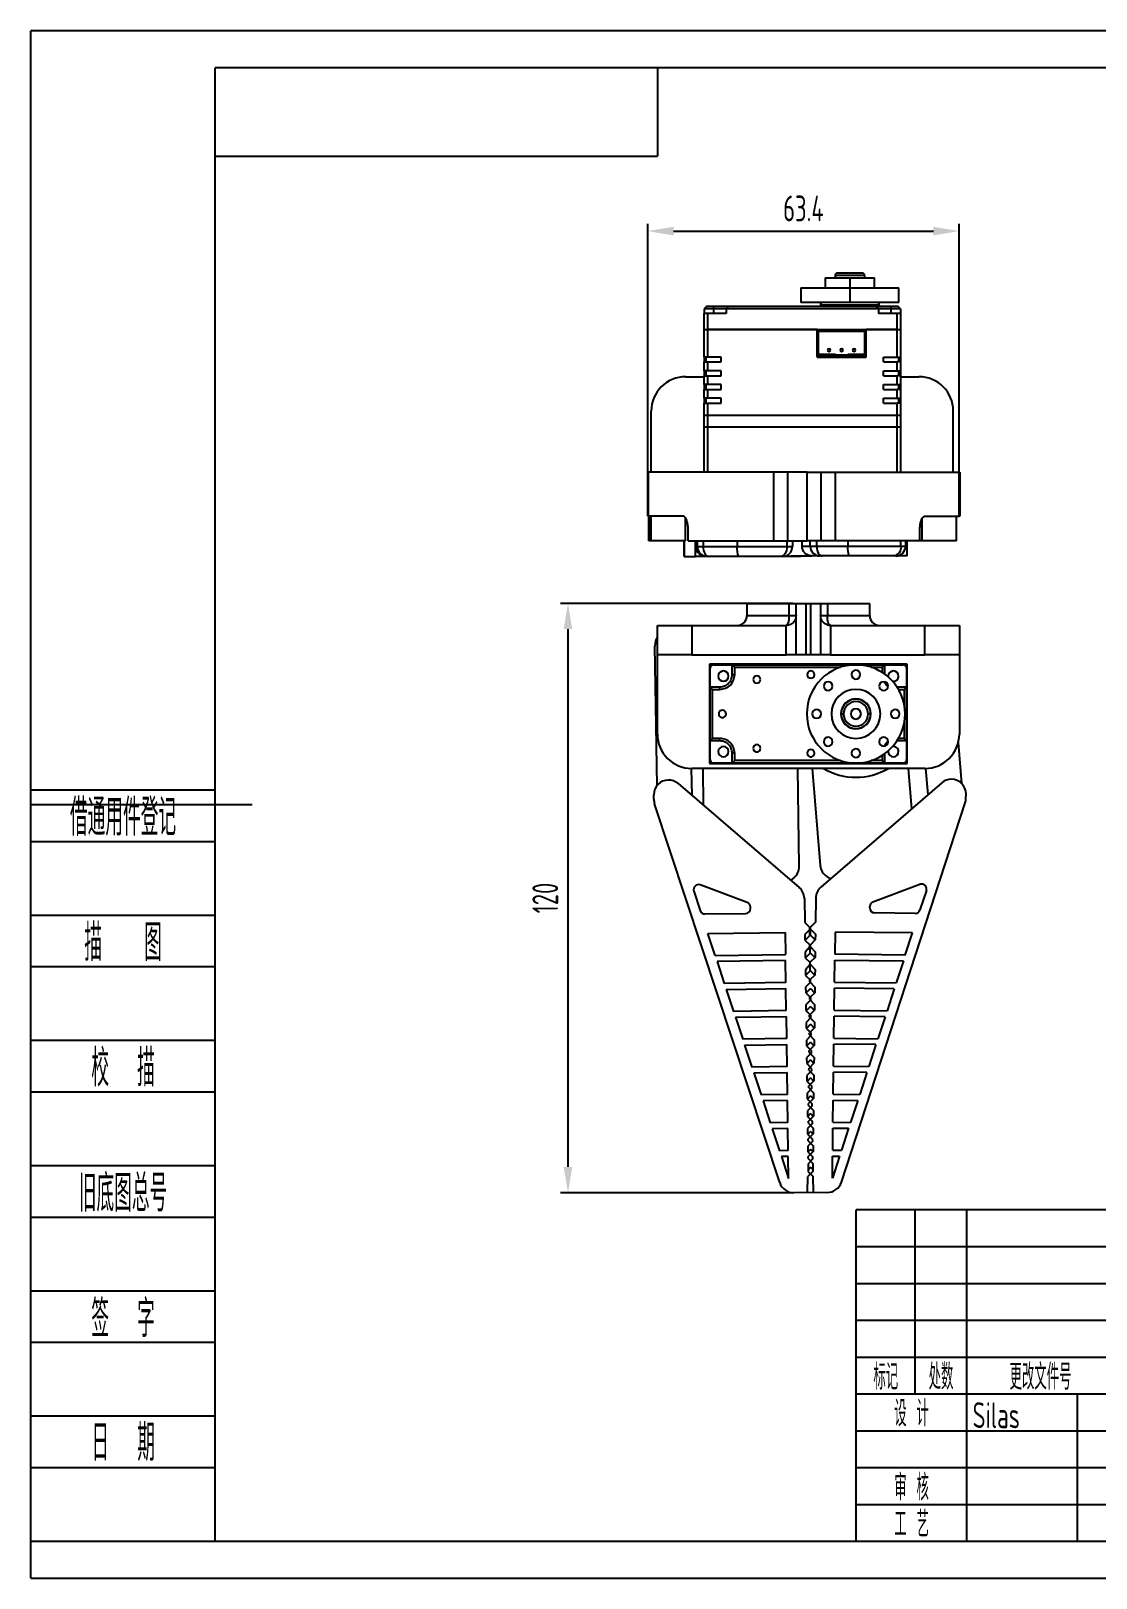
# Model space of a CAD drawing. Header units: millimetres. Extents: x -38 to 408, y -8 to 308.
# Drawn here: x -37.5 to 179.3, y -7.5 to 307.5 of the extents above; entities that cross this region are included whole.
import ezdxf
from ezdxf.enums import TextEntityAlignment as Align

# ---------------------------------------------------------------- set-up
doc = ezdxf.new("R2010")
doc.units = ezdxf.units.MM
doc.header["$LTSCALE"] = 1.5
for name, color, linetype in [('1轮廓实线层', 7, 'Continuous'), ('2细线层', 4, 'Continuous'), ('6文字层', 3, 'Continuous'), ('7标注层', 4, 'Continuous'), ('图框层', 7, 'Continuous')]:
    doc.layers.add(name, color=color, linetype=linetype)
doc.styles.add('PC_TEXTSTYLE', font='ISOCP.SHX', dxfattribs={"width": 0.707, "bigfont": 'GBCBIG.SHX'})
doc.dimstyles.new('GB_LINEAR', dxfattribs={"dimtxt": 3.5, "dimasz": 3.5, "dimexe": 1, "dimexo": 0, "dimgap": 1.5, "dimtad": 1, "dimdsep": 46, "dimtxsty": 'PC_TEXTSTYLE', "dimcen": 0, "dimclrd": 256, "dimclrt": 3, "dimadec": 0, "dimazin": 2, "dimtp": 0.1, "dimtm": 0.1, "dimtfac": 0.71, "dimtdec": 3, "dimtmove": 0, "dimatfit": 3, "dimfxl": 1, "dimtfill": 1, "dimarcsym": 0})

# ---------------------------------------------------------------- blocks, each defined once
blk = doc.blocks.new('ZwmFrameMain_A4^_^无分区图框^_^landscape')
at = {"layer": '1轮廓实线层'}
for p, q in [((0, 0), (0, 200)), ((267, 200), (0, 200)), ((-25, 100), (5, 100)), ((0, 0), (267, 0))]:
    blk.add_line(p, q, dxfattribs=at)
at = {"layer": '2细线层'}
for p, q in [((-25, -5), (-25, 205)), ((272, 205), (-25, 205)), ((-25, -5), (272, -5))]:
    blk.add_line(p, q, dxfattribs=at)
blk = doc.blocks.new('ZwmFrameMain_标题栏1')
at = {"layer": '1轮廓实线层'}
for p, q in [((-180, 0), (-180, 45)), ((0, 45), (-180, 45)), ((-172, 20), (-172, 45)), ((-165, 20), (-165, 45)), ((-145, 20), (-145, 45)), ((-130, 20), (-130, 45)), ((-120, 0), (-120, 45)), ((0, 0), (0, 45)), ((-60, 30), (0, 30)), ((-180, 20), (-60, 20)), ((-165, 0), (-165, 20)), ((-150, 0), (-150, 20)), ((-135, 0), (-135, 20)), ((-60, 15), (0, 15)), ((-180, 0), (0, 0))]:
    blk.add_line(p, q, dxfattribs=at)
at = {"layer": '1轮廓实线层', "color": 7}
for p, q in [((-60, 0), (-60, 45)), ((-180, 25), (-120, 25))]:
    blk.add_line(p, q, dxfattribs=at)
at = {"layer": '2细线层'}
for p, q in [((-180, 40), (-120, 40)), ((-180, 35), (-120, 35)), ((-180, 30), (-120, 30)), ((-90, 0), (-90, 20)), ((-75, 6), (-75, 20)), ((-180, 15), (-120, 15)), ((-120, 14), (-60, 14)), ((-112.5, 6), (-112.5, 14)), ((-105, 6), (-105, 14)), ((-97.5, 6), (-97.5, 14)), ((-180, 10), (-120, 10)), ((-180, 5), (-120, 5)), ((-120, 6), (-60, 6))]:
    blk.add_line(p, q, dxfattribs=at)
at = {"layer": '6文字层', "style": 'PC_TEXTSTYLE', "width": 0.667}
for s, p in [('标记', (-176, 22.5)), ('处数', (-168.5, 22.5)), (' 更改文件号 ', (-155, 22.5)), (' 签 字 ', (-137.5, 22.5)), (' 日期 ', (-125, 22.5)), (' 设 计 ', (-172.5, 17.51)), (' 标准化 ', (-142.5, 17.51)), (' 图 样 标 记 ', (-105, 17)), (' 重 量 ', (-82.5, 17)), (' 比 例 ', (-67.5, 17)), (' 审 核 ', (-172.5, 7.5)), (' 工 艺 ', (-172.5, 2.5)), (' 日 期 ', (-142.5, 2.5)), ('共       页', (-105, 3)), ('第       页', (-75, 3))]:
    blk.add_text(s, height=3.5, dxfattribs=at).set_placement(p, align=Align.MIDDLE)
at = {"layer": '6文字层', "style": 'PC_TEXTSTYLE', "flags": 8}
for tag, height, width, p, p2 in [('企业名称', 5, 3.445461, (-54.29, 34.82), (-5.27, 34.82)), ('产品名称或材料标记', 7, 1.034456, (-113.46, 28.64), (-66.42, 28.64)), ('图样名称', 5, 3.480264, (-54.79, 19.98), (-5.27, 19.98)), ('标准化', 3.5, 1.756036, (-133.83, 15.37), (-120.75, 15.37)), ('重量', 3.5, 2.448074, (-88.46, 7.54), (-76.55, 7.54)), ('比例', 3.5, 2.367734, (-73.35, 7.54), (-61.93, 7.54)), ('图样代号', 5, 3.489916, (-54.79, 5.63), (-5.52, 5.63)), ('审核', 3.5, 2.723972, (-163.99, 5.37), (-150.63, 5.37)), ('工艺', 3.5, 2.851598, (-164.21, 0.37), (-150.89, 0.37)), ('共几页', 3.5, 0.953151, (-108.58, 1.48), (-101.56, 1.48)), ('日期', 3.5, 2.733185, (-133.83, 0.37), (-120.75, 0.37))]:
    blk.add_attdef(tag, text='', height=height, dxfattribs=dict(at, width=width)).set_placement(p, p2, align=Align.FIT)
at = {"layer": '6文字层', "style": 'PC_TEXTSTYLE', "width": 9.901758, "flags": 8}
blk.add_attdef('设计', text='', height=3.5, rotation=359.5768, dxfattribs=at).set_placement((-164.23, 15.37), (-150.37, 15.27), align=Align.FIT)
at = {"layer": '6文字层', "color": 3, "style": 'PC_TEXTSTYLE', "width": 0.96618, "flags": 8}
blk.add_attdef('第几页', text='', height=3.5, dxfattribs=at).set_placement((-78.29, 1.5), (-71.16, 1.5), align=Align.FIT)
at = {"layer": '6文字层', "color": 0, "style": 'PC_TEXTSTYLE', "width": 0.715273, "flags": 8}
blk.add_attdef('图纸张数', text='', height=3.5, dxfattribs=at).set_placement((-2.66, -3.87), (4.46, -3.87), align=Align.FIT)
blk = doc.blocks.new('ZwmFrameMain_图样代号')
at = {"layer": '2细线层', "linetype": 'Continuous'}
for p in [(60, 0), (0, -12)]:
    blk.add_line(p, (60, -12), dxfattribs=at)
at = {"layer": '6文字层', "style": 'PC_TEXTSTYLE', "width": 2.827942}
blk.add_attdef('图样代号', text='', height=7, rotation=180, dxfattribs=at).set_placement((58.24, -2.4), (2.35, -2.4), align=Align.FIT)
blk = doc.blocks.new('ZwmFrameMain_附加栏')
at = {"layer": '2细线层'}
for p, q in [((-25, 102), (0, 102)), ((-25, 95), (0, 95)), ((-25, 85), (0, 85)), ((-25, 78), (0, 78)), ((-25, 68), (0, 68)), ((-25, 61), (0, 61)), ((-25, 51), (0, 51)), ((-25, 44), (0, 44)), ((-25, 34), (0, 34)), ((-25, 27), (0, 27)), ((-25, 17), (0, 17)), ((-25, 10), (0, 10)), ((-25, 0), (0, 0))]:
    blk.add_line(p, q, dxfattribs=at)
at = {"layer": '6文字层', "color": 3, "style": 'PC_TEXTSTYLE'}
for s, width, p in [('借通用件登记', 0.667, (-12.5, 98.5)), ('描   图', 0.6667, (-12.5, 81.5)), ('校  描', 0.667, (-12.5, 64.5)), ('旧底图总号', 0.667, (-12.5, 47.5)), ('签  字', 0.667, (-12.5, 30.5)), ('日  期', 0.667, (-12.49, 13.6))]:
    blk.add_text(s, height=5, dxfattribs=dict(at, width=width)).set_placement(p, align=Align.MIDDLE)
at = {"layer": '6文字层', "style": 'PC_TEXTSTYLE'}
for tag, width, p, p2 in [('借通用件登记', 0.671328, (-23.44, 86.36), (-1.25, 86.36)), ('描图', 2.120922, (-23.44, 69.36), (-1.25, 69.36)), ('校图', 2.149976, (-23.75, 52.06), (-1.25, 52.06)), ('旧底图总号', 0.761452, (-22.84, 35.67), (-1.86, 35.67)), ('签字', 2.026939, (-23.14, 18.37), (-1.56, 18.37)), ('日期', 1.89999, (-22.84, 1.37), (-2.17, 1.37))]:
    blk.add_attdef(tag, text='', height=5, dxfattribs=dict(at, width=width)).set_placement(p, p2, align=Align.FIT)
blk = doc.blocks.new('*D6')
at = {"layer": '7标注层', "color": 0, "lineweight": -2}
for p, q in [((117.55, 190.95), (70.31, 190.95)), ((117.55, 70.96), (70.31, 70.96))]:
    blk.add_line(p, q, dxfattribs=at)
at = {"layer": '7标注层', "lineweight": -2}
blk.add_line((71.81, 185.7), (71.81, 76.21), dxfattribs=at)
at = {"layer": '7标注层'}
for points in [[(72.68, 185.7), (70.93, 185.7), (71.81, 190.95)], [(70.93, 76.21), (72.68, 76.21), (71.81, 70.96)]]:
    blk.add_solid(points, dxfattribs=at)
at = {"layer": 'Defpoints', "color": 0}
for p in [(117.55, 190.95), (71.81, 70.96), (117.55, 70.96)]:
    blk.add_point(p, dxfattribs=at)
at = {"layer": '7标注层', "color": 3, "insert": (67.19, 130.95), "char_height": 5.25, "attachment_point": 5, "rotation": 90, "style": 'PC_TEXTSTYLE', "bg_fill": 3, "box_fill_scale": 1.1, "bg_fill_color": 257, "bg_fill_transparency": 0}
blk.add_mtext('120', dxfattribs=at)
blk = doc.blocks.new('*D8')
at = {"layer": '7标注层', "color": 0, "lineweight": -2}
for p, q in [((88.04, 213.2), (88.04, 268.25)), ((151.44, 213.2), (151.44, 268.25))]:
    blk.add_line(p, q, dxfattribs=at)
at = {"layer": '7标注层', "lineweight": -2}
blk.add_line((93.29, 266.75), (146.19, 266.75), dxfattribs=at)
at = {"layer": '7标注层'}
for points in [[(93.29, 267.62), (93.29, 265.87), (88.04, 266.75)], [(146.19, 265.87), (146.19, 267.62), (151.44, 266.75)]]:
    blk.add_solid(points, dxfattribs=at)
at = {"layer": 'Defpoints', "color": 0}
for p in [(151.44, 266.75), (88.04, 213.2), (151.44, 213.2)]:
    blk.add_point(p, dxfattribs=at)
at = {"layer": '7标注层', "color": 3, "insert": (119.74, 271.36), "char_height": 5.25, "attachment_point": 5, "style": 'PC_TEXTSTYLE', "bg_fill": 3, "box_fill_scale": 1.1, "bg_fill_color": 257, "bg_fill_transparency": 0}
blk.add_mtext('63.4', dxfattribs=at)

msp = doc.modelspace()

# ---------------------------------------------------------------- linework, layer by layer
at = {"color": 7, "linetype": 'Continuous', "lineweight": 25}
for p, q in [((119.178, 255.198), (119.178, 252.198)), ((119.178, 255.198), (129.178, 255.198)), ((124.178, 257.198), (124.178, 255.198)), ((124.178, 257.198), (129.178, 257.198)), ((132.178, 257.698), (126.178, 257.698)), ((126.178, 257.698), (126.178, 257.198)), ((131.678, 258.198), (126.678, 258.198)), ((129.178, 257.198), (129.178, 255.198)), ((129.178, 257.198), (134.178, 257.198)), ((129.178, 255.198), (129.178, 252.198)), ((129.178, 255.198), (139.178, 255.198)), ((132.178, 257.698), (132.178, 257.198)), ((134.178, 255.198), (134.178, 257.198)), ((139.178, 252.198), (139.178, 255.198)), ((129.178, 252.198), (119.178, 252.198)), ((139.178, 252.198), (129.178, 252.198)), ((100.003, 251.398), (99.503, 250.898)), ((101.503, 250.898), (99.503, 250.898)), ((99.503, 250.898), (99.503, 249.998)), ((99.503, 246.698), (99.503, 249.998)), ((100.203, 249.998), (99.503, 249.998)), ((101.503, 251.398), (100.003, 251.398)), ((100.203, 249.998), (100.203, 246.698)), ((104.003, 249.998), (100.203, 249.998)), ((101.503, 250.898), (101.503, 251.398)), ((101.503, 249.998), (101.503, 250.898)), ((104.003, 250.898), (104.503, 251.398)), ((104.003, 250.898), (104.003, 249.998)), ((135.003, 250.898), (104.003, 250.898)), ((134.503, 251.398), (104.503, 251.398)), ((135.178, 251.698), (123.178, 251.698)), ((123.178, 251.698), (123.178, 251.398)), ((134.503, 251.398), (135.003, 250.898)), ((135.003, 250.898), (135.003, 249.998)), ((138.803, 249.998), (135.003, 249.998)), ((135.178, 251.698), (135.178, 251.398)), ((137.503, 251.398), (137.503, 250.898)), ((139.003, 251.398), (137.503, 251.398)), ((137.503, 250.898), (137.503, 249.998)), ((139.503, 250.898), (137.503, 250.898)), ((138.803, 246.698), (138.803, 249.998)), ((139.503, 249.998), (138.803, 249.998)), ((139.503, 250.898), (139.003, 251.398)), ((139.503, 250.898), (139.503, 249.998)), ((139.503, 249.998), (139.503, 246.698)), ((99.503, 246.698), (100.203, 246.698)), ((99.503, 241.098), (99.503, 246.698)), ((100.203, 246.698), (138.803, 246.698)), ((100.203, 246.698), (100.203, 241.098)), ((122.501, 246.698), (100.203, 246.698)), ((122.501, 241.098), (122.501, 246.698)), ((122.55, 246.498), (122.55, 241.298)), ((122.551, 246.498), (122.55, 246.498)), ((132.451, 246.498), (122.551, 246.498)), ((122.551, 246.498), (122.551, 241.298)), ((132.251, 246.298), (122.751, 246.298)), ((122.751, 246.298), (122.751, 241.698)), ((132.25, 241.698), (132.25, 246.298)), ((132.251, 241.698), (132.251, 246.298)), ((132.451, 246.498), (132.451, 241.298)), ((132.451, 246.498), (132.451, 241.298)), ((132.451, 246.498), (132.451, 246.498)), ((132.501, 241.098), (132.501, 246.698)), ((138.803, 246.698), (132.501, 246.698)), ((138.803, 246.698), (139.503, 246.698)), ((138.803, 241.098), (138.803, 246.698)), ((139.503, 246.698), (139.503, 241.098)), ((124.961, 242.798), (124.959, 242.798)), ((127.501, 242.798), (127.499, 242.798)), ((130.041, 242.798), (130.039, 242.798)), ((100.203, 241.098), (99.503, 241.098)), ((99.503, 241.098), (99.503, 240.098)), ((99.503, 238.298), (99.503, 240.098)), ((99.503, 240.098), (100.203, 240.098)), ((99.753, 240.098), (99.753, 241.098)), ((99.853, 241.098), (99.853, 240.098)), ((103.003, 241.098), (100.203, 241.098)), ((100.203, 240.098), (100.203, 238.298)), ((100.203, 240.098), (103.003, 240.098)), ((103.003, 240.098), (103.003, 241.098)), ((122.501, 241.098), (132.501, 241.098)), ((122.551, 241.298), (122.55, 241.298)), ((132.451, 241.298), (122.551, 241.298)), ((122.751, 241.698), (126.243, 241.698)), ((124.661, 242.498), (124.659, 242.498)), ((124.959, 242.198), (124.961, 242.198)), ((126.243, 241.498), (126.243, 241.698)), ((128.758, 241.498), (126.243, 241.498)), ((127.201, 242.498), (127.199, 242.498)), ((127.499, 242.198), (127.501, 242.198)), ((128.758, 241.498), (128.758, 241.698)), ((128.758, 241.698), (132.251, 241.698)), ((128.758, 241.698), (128.758, 241.498)), ((128.758, 241.698), (128.758, 241.698)), ((129.741, 242.498), (129.739, 242.498)), ((130.039, 242.198), (130.041, 242.198)), ((132.451, 241.298), (132.451, 241.298)), ((136.003, 241.098), (138.803, 241.098)), ((136.003, 240.098), (136.003, 241.098)), ((136.003, 240.098), (138.803, 240.098)), ((138.803, 241.098), (139.503, 241.098)), ((138.803, 238.298), (138.803, 240.098)), ((139.503, 240.098), (138.803, 240.098)), ((139.153, 240.098), (139.153, 241.098)), ((139.253, 241.098), (139.253, 240.098)), ((139.503, 241.098), (139.503, 240.098)), ((139.503, 240.098), (139.503, 238.298)), ((95.763, 237.098), (99.503, 237.098)), ((100.203, 238.298), (99.503, 238.298)), ((99.503, 238.298), (99.503, 237.298)), ((99.503, 235.498), (99.503, 237.298)), ((99.503, 237.298), (100.203, 237.298)), ((99.753, 237.298), (99.753, 238.298)), ((99.853, 238.298), (99.853, 237.298)), ((103.003, 238.298), (100.203, 238.298)), ((100.203, 237.298), (100.203, 235.498)), ((100.203, 237.298), (103.003, 237.298)), ((103.003, 237.298), (103.003, 238.298)), ((136.003, 238.298), (138.803, 238.298)), ((136.003, 237.298), (136.003, 238.298)), ((136.003, 237.298), (138.803, 237.298)), ((138.803, 238.298), (139.503, 238.298)), ((138.803, 235.498), (138.803, 237.298)), ((139.503, 237.298), (138.803, 237.298)), ((139.153, 237.298), (139.153, 238.298)), ((139.253, 238.298), (139.253, 237.298)), ((139.503, 238.298), (139.503, 237.298)), ((139.503, 237.298), (139.503, 235.498)), ((139.503, 237.098), (143.233, 237.098)), ((100.203, 235.498), (99.503, 235.498)), ((99.503, 235.498), (99.503, 234.498)), ((99.503, 232.698), (99.503, 234.498)), ((99.503, 234.498), (100.203, 234.498)), ((99.753, 234.498), (99.753, 235.498)), ((99.853, 235.498), (99.853, 234.498)), ((103.003, 235.498), (100.203, 235.498)), ((100.203, 234.498), (103.003, 234.498)), ((100.203, 234.498), (100.203, 232.698)), ((103.003, 234.498), (103.003, 235.498)), ((136.003, 235.498), (138.803, 235.498)), ((136.003, 234.498), (136.003, 235.498)), ((136.003, 234.498), (138.803, 234.498)), ((138.803, 235.498), (139.503, 235.498)), ((138.803, 232.698), (138.803, 234.498)), ((139.503, 234.498), (138.803, 234.498)), ((139.153, 234.498), (139.153, 235.498)), ((139.253, 235.498), (139.253, 234.498)), ((139.503, 235.498), (139.503, 234.498)), ((139.503, 234.498), (139.503, 232.698)), ((88.763, 217.698), (88.763, 230.098)), ((100.203, 232.698), (99.503, 232.698)), ((99.503, 232.698), (99.503, 231.698)), ((99.503, 229.198), (99.503, 231.698)), ((99.503, 231.698), (100.203, 231.698)), ((99.753, 231.698), (99.753, 232.698)), ((99.853, 232.698), (99.853, 231.698)), ((103.003, 232.698), (100.203, 232.698)), ((100.203, 231.698), (100.203, 229.198)), ((100.203, 231.698), (103.003, 231.698)), ((103.003, 231.698), (103.003, 232.698)), ((136.003, 232.698), (138.803, 232.698)), ((136.003, 231.698), (136.003, 232.698)), ((136.003, 231.698), (138.803, 231.698)), ((138.803, 232.698), (139.503, 232.698)), ((138.803, 229.198), (138.803, 231.698)), ((139.503, 231.698), (138.803, 231.698)), ((139.153, 231.698), (139.153, 232.698)), ((139.253, 232.698), (139.253, 231.698)), ((139.503, 232.698), (139.503, 231.698)), ((139.503, 231.698), (139.503, 229.198)), ((150.233, 217.698), (150.233, 230.098)), ((99.503, 226.898), (99.503, 229.198)), ((100.203, 229.198), (99.503, 229.198)), ((99.503, 226.898), (100.203, 226.898)), ((99.503, 217.698), (99.503, 226.898)), ((100.203, 229.198), (100.203, 226.898)), ((138.803, 229.198), (100.203, 229.198)), ((100.203, 226.898), (138.803, 226.898)), ((138.803, 226.898), (138.803, 229.198)), ((139.503, 229.198), (138.803, 229.198)), ((138.803, 226.898), (139.503, 226.898)), ((139.503, 229.198), (139.503, 226.898)), ((139.503, 226.898), (139.503, 217.698)), ((88.039, 208.698), (88.039, 217.698)), ((88.051, 217.698), (88.039, 217.698)), ((88.051, 217.698), (88.051, 208.698)), ((88.202, 217.698), (88.051, 217.698)), ((88.202, 208.698), (88.202, 217.698)), ((113.66, 217.698), (88.202, 217.698)), ((113.66, 217.698), (113.66, 203.698)), ((116.551, 217.698), (113.66, 217.698)), ((116.551, 203.698), (116.551, 217.698)), ((120.525, 217.698), (116.551, 217.698)), ((120.525, 203.698), (120.525, 217.698)), ((120.525, 217.698), (123.332, 217.698)), ((123.332, 203.698), (123.332, 217.698)), ((123.332, 217.698), (126.217, 217.698)), ((126.217, 217.698), (126.217, 203.698)), ((126.217, 217.698), (151.438, 217.698)), ((151.438, 208.698), (151.438, 217.698)), ((151.438, 217.698), (151.586, 217.698)), ((151.586, 217.698), (151.586, 208.698)), ((151.586, 217.698), (151.596, 217.698)), ((151.596, 208.698), (151.596, 217.698)), ((88.051, 208.698), (88.039, 208.698)), ((88.051, 208.698), (88.202, 208.698)), ((95.295, 208.698), (88.202, 208.698)), ((88.263, 208.698), (88.263, 203.698)), ((88.264, 203.698), (88.264, 208.698)), ((88.759, 203.698), (88.759, 208.698)), ((95.759, 203.698), (95.759, 208.291)), ((144.411, 208.698), (151.438, 208.698)), ((150.92, 203.698), (150.92, 208.698)), ((151.586, 208.698), (151.438, 208.698)), ((151.586, 208.698), (151.596, 208.698)), ((96.281, 203.698), (96.281, 205.698)), ((143.434, 203.698), (143.434, 205.698)), ((88.759, 203.698), (88.264, 203.698)), ((95.759, 203.698), (88.759, 203.698)), ((95.478, 203.698), (95.478, 200.498)), ((95.479, 200.498), (95.479, 203.698)), ((96.281, 203.698), (113.66, 203.698)), ((97.755, 200.498), (97.755, 203.698)), ((97.846, 203.698), (97.846, 202.498)), ((97.846, 202.498), (98.163, 202.498)), ((98.163, 202.498), (99.328, 202.498)), ((99.328, 202.498), (106.237, 202.498)), ((106.237, 202.498), (116.403, 202.498)), ((113.66, 203.698), (116.551, 203.698)), ((116.403, 202.498), (117.492, 202.498)), ((116.551, 203.698), (120.525, 203.698)), ((117.492, 203.698), (117.492, 202.498)), ((119.461, 202.598), (119.461, 203.698)), ((119.461, 202.598), (121.103, 202.598)), ((123.332, 203.698), (120.525, 203.698)), ((121.103, 202.598), (122.431, 202.598)), ((122.431, 202.598), (128.757, 202.598)), ((126.217, 203.698), (123.332, 203.698)), ((143.434, 203.698), (126.217, 203.698)), ((128.757, 202.598), (139.595, 202.598)), ((140.549, 202.598), (140.549, 203.698)), ((140.858, 200.598), (140.858, 203.698)), ((143.932, 203.698), (143.434, 203.698)), ((150.92, 203.698), (143.932, 203.698)), ((95.479, 200.498), (97.755, 200.498)), ((99.921, 200.498), (97.755, 200.498)), ((100.163, 200.498), (99.921, 200.498)), ((100.551, 200.498), (100.163, 200.498)), ((106.45, 200.498), (100.551, 200.498)), ((115.129, 200.498), (106.45, 200.498)), ((115.493, 200.498), (115.129, 200.498)), ((117.228, 200.498), (115.493, 200.498)), ((117.18, 200.598), (121.214, 200.598)), ((117.228, 200.498), (117.228, 200.598)), ((119.179, 200.498), (117.228, 200.498)), ((119.179, 200.498), (119.179, 200.598)), ((121.199, 200.598), (121.321, 200.598)), ((121.422, 200.598), (121.214, 200.609)), ((121.214, 200.609), (121.214, 200.598)), ((121.321, 200.598), (121.426, 200.598)), ((123.097, 200.598), (121.422, 200.598)), ((123.539, 200.598), (123.097, 200.598)), ((128.954, 200.598), (123.539, 200.598)), ((138.231, 200.598), (128.954, 200.598)), ((138.549, 200.598), (138.231, 200.598)), ((140.858, 200.598), (138.549, 200.598)), ((108.239, 190.948), (108.239, 188.448)), ((108.239, 190.948), (116.86, 190.948)), ((116.86, 188.448), (116.86, 190.948)), ((116.86, 190.948), (118.239, 190.948)), ((118.239, 180.448), (118.239, 190.948)), ((118.239, 190.948), (120.239, 190.948)), ((120.239, 190.948), (120.239, 180.448)), ((120.239, 190.948), (121.239, 190.948)), ((121.239, 180.448), (121.239, 190.948)), ((121.239, 190.948), (123.239, 190.948)), ((123.239, 190.948), (123.239, 180.448)), ((123.239, 190.948), (124.618, 190.948)), ((124.618, 190.948), (124.618, 188.448)), ((124.618, 190.948), (133.239, 190.948)), ((133.239, 188.448), (133.239, 190.948)), ((90.004, 180.448), (90.004, 186.448)), ((90.004, 186.448), (97.004, 186.448)), ((97.004, 186.448), (97.004, 180.448)), ((97.004, 186.448), (116.239, 186.448)), ((116.239, 180.448), (116.239, 186.448)), ((116.86, 188.448), (118.239, 188.448)), ((123.239, 188.448), (124.618, 188.448)), ((125.239, 186.448), (125.239, 180.448)), ((125.239, 186.448), (144.474, 186.448)), ((144.474, 180.448), (144.474, 186.448)), ((144.474, 186.448), (151.474, 186.448)), ((151.474, 186.448), (151.474, 180.448)), ((89.958, 153.886), (89.504, 182.267)), ((97.004, 180.448), (90.004, 180.448)), ((90.004, 164.348), (90.004, 180.448)), ((97.004, 180.448), (116.239, 180.448)), ((118.239, 180.448), (116.239, 180.448)), ((120.239, 180.448), (118.239, 180.448)), ((121.239, 180.448), (120.239, 180.448)), ((123.239, 180.448), (121.239, 180.448)), ((125.239, 180.448), (123.239, 180.448)), ((125.239, 180.448), (144.474, 180.448)), ((151.474, 180.448), (144.474, 180.448)), ((151.474, 180.448), (151.474, 164.348)), ((100.644, 178.548), (100.644, 158.348)), ((140.844, 178.548), (100.644, 178.548)), ((100.744, 173.948), (100.744, 177.748)), ((101.444, 178.448), (105.244, 178.448)), ((105.744, 177.948), (105.244, 178.448)), ((105.244, 176.448), (105.244, 178.448)), ((105.244, 178.448), (136.244, 178.448)), ((105.244, 176.448), (105.744, 176.448)), ((105.744, 176.448), (105.744, 177.948)), ((105.744, 177.948), (127.297, 177.948)), ((133.542, 177.948), (135.744, 177.948)), ((136.244, 178.448), (135.744, 177.948)), ((135.744, 177.948), (135.744, 176.912)), ((136.244, 178.448), (136.244, 176.576)), ((136.244, 178.448), (140.044, 178.448)), ((140.744, 177.748), (140.744, 173.948)), ((140.844, 158.348), (140.844, 178.548)), ((100.744, 173.948), (101.244, 173.448)), ((100.744, 173.948), (102.744, 173.948)), ((100.744, 162.948), (100.744, 173.948)), ((101.244, 173.448), (102.744, 173.448)), ((101.244, 163.448), (101.244, 173.448)), ((102.744, 173.448), (102.744, 173.948)), ((136.994, 176.137), (137.007, 175.971)), ((138.771, 173.948), (140.744, 173.948)), ((139.079, 173.448), (140.244, 173.448)), ((140.244, 173.448), (140.744, 173.948)), ((140.244, 173.448), (140.244, 170.31)), ((140.744, 173.948), (140.744, 162.948)), ((127.419, 168.448), (127.919, 168.448)), ((133.419, 168.448), (132.919, 168.448)), ((140.244, 166.585), (140.244, 163.448)), ((101.244, 163.448), (100.744, 162.948)), ((102.744, 162.948), (100.744, 162.948)), ((100.744, 159.148), (100.744, 162.948)), ((102.744, 163.448), (101.244, 163.448)), ((102.744, 162.948), (102.744, 163.448)), ((137.007, 160.925), (136.994, 160.759)), ((140.744, 162.948), (138.771, 162.948)), ((140.244, 163.448), (139.079, 163.448)), ((140.744, 162.948), (140.244, 163.448)), ((140.744, 162.948), (140.744, 159.148)), ((151.257, 162.618), (151.939, 154.276)), ((100.644, 158.348), (140.844, 158.348)), ((105.244, 158.448), (101.444, 158.448)), ((105.744, 160.448), (105.244, 160.448)), ((105.244, 158.448), (105.244, 160.448)), ((105.244, 158.448), (105.744, 158.948)), ((136.244, 158.448), (105.244, 158.448)), ((105.744, 158.948), (105.744, 160.448)), ((127.297, 158.948), (105.744, 158.948)), ((135.744, 158.948), (133.542, 158.948)), ((135.744, 159.983), (135.744, 158.948)), ((135.744, 158.948), (136.244, 158.448)), ((136.244, 160.319), (136.244, 158.448)), ((140.044, 158.448), (136.244, 158.448)), ((96.904, 157.348), (96.991, 151.895)), ((144.474, 157.348), (97.004, 157.348)), ((99.24, 157.348), (99.36, 149.861)), ((118.893, 137.439), (118.574, 157.348)), ((121.544, 157.348), (123.159, 137.6)), ((147.875, 154.407), (123.291, 133.175)), ((141.78, 149.143), (141.109, 157.348)), ((145.101, 152.011), (144.664, 157.35)), ((89.292, 151.055), (89.279, 151.943)), ((94.233, 154.262), (118.883, 133.105)), ((152.826, 151.215), (152.836, 152.104)), ((114.901, 73.013), (89.443, 150.156)), ((127.457, 73.095), (152.678, 150.316)), ((97.418, 132.371), (98.731, 128.393)), ((108.289, 130.074), (98.715, 133.622)), ((117.803, 135.077), (117.164, 134.581)), ((133.894, 130.176), (143.456, 133.753)), ((144.757, 132.506), (143.457, 128.524)), ((108.946, 128.836), (108.942, 129.15)), ((119.929, 130.871), (119.997, 125.99)), ((122.252, 130.937), (122.199, 126.056)), ((133.241, 128.936), (133.244, 129.25)), ((99.695, 127.706), (107.96, 127.822)), ((122.199, 126.056), (121.188, 125.052)), ((142.496, 127.835), (134.23, 127.925)), ((100.275, 123.714), (116.025, 123.934)), ((101.753, 119.234), (100.275, 123.714)), ((116.025, 123.934), (116.088, 119.435)), ((119.997, 125.99), (121.011, 124.989)), ((121.017, 124.583), (120.031, 123.553)), ((120.031, 123.553), (120.047, 122.398)), ((121.034, 123.348), (120.086, 122.359)), ((121.017, 124.583), (121.011, 124.989)), ((121.034, 123.348), (121.017, 124.583)), ((121.17, 123.411), (121.183, 124.646)), ((121.17, 123.411), (122.12, 122.425)), ((121.183, 124.646), (121.188, 125.052)), ((121.183, 124.646), (122.172, 123.619)), ((122.172, 123.619), (122.159, 122.464)), ((126.177, 124.013), (126.127, 119.513)), ((141.927, 123.841), (126.177, 124.013)), ((140.463, 119.357), (141.927, 123.841)), ((120.047, 122.398), (121.061, 121.396)), ((121.067, 120.99), (120.081, 119.961)), ((120.081, 119.961), (120.097, 118.806)), ((121.084, 119.756), (120.137, 118.767)), ((121.067, 120.99), (121.061, 121.396)), ((121.084, 119.756), (121.067, 120.99)), ((121.131, 119.819), (121.144, 121.053)), ((121.131, 119.819), (122.081, 118.832)), ((121.144, 121.053), (121.148, 121.459)), ((121.144, 121.053), (122.133, 120.027)), ((122.159, 122.464), (121.148, 121.459)), ((122.133, 120.027), (122.12, 118.871)), ((101.753, 119.234), (116.088, 119.435)), ((116.105, 118.235), (102.148, 118.04)), ((102.148, 118.04), (103.626, 113.56)), ((116.168, 113.735), (116.105, 118.235)), ((120.097, 118.806), (121.111, 117.804)), ((121.117, 117.398), (120.131, 116.369)), ((121.105, 117.461), (121.109, 117.867)), ((121.105, 117.461), (122.094, 116.434)), ((122.12, 118.871), (121.109, 117.867)), ((121.117, 117.398), (121.111, 117.804)), ((121.134, 116.164), (121.117, 117.398)), ((126.065, 113.813), (126.114, 118.313)), ((126.114, 118.313), (140.072, 118.161)), ((140.463, 119.357), (126.127, 119.513)), ((140.072, 118.161), (138.608, 113.676)), ((116.168, 113.735), (103.626, 113.56)), ((120.131, 116.369), (120.147, 115.213)), ((120.147, 115.213), (121.162, 114.212)), ((121.167, 113.806), (120.182, 112.776)), ((121.134, 116.164), (120.187, 115.174)), ((121.066, 113.868), (121.07, 114.274)), ((121.066, 113.868), (122.054, 112.842)), ((122.081, 115.279), (121.07, 114.274)), ((121.134, 116.182), (122.042, 115.24)), ((121.167, 113.806), (121.162, 114.212)), ((122.094, 116.434), (122.081, 115.279)), ((126.065, 113.813), (138.608, 113.676)), ((104.02, 112.365), (116.185, 112.535)), ((104.02, 112.365), (105.499, 107.886)), ((116.247, 108.036), (116.185, 112.535)), ((120.182, 112.776), (120.198, 111.621)), ((120.198, 111.621), (121.212, 110.62)), ((121.149, 112.534), (120.237, 111.582)), ((121.026, 110.276), (121.031, 110.682)), ((121.026, 110.276), (122.015, 109.25)), ((122.042, 111.687), (121.031, 110.682)), ((121.149, 112.534), (122.003, 111.648)), ((121.217, 110.214), (121.212, 110.62)), ((122.054, 112.842), (122.042, 111.687)), ((126.003, 108.114), (126.052, 112.613)), ((138.217, 112.481), (126.052, 112.613)), ((138.217, 112.481), (136.752, 107.996)), ((116.247, 108.036), (105.499, 107.886)), ((121.217, 110.214), (120.232, 109.184)), ((120.232, 109.184), (120.248, 108.029)), ((120.248, 108.029), (121.262, 107.027)), ((120.287, 107.99), (121.154, 108.895)), ((122.003, 108.094), (120.992, 107.09)), ((121.964, 108.055), (121.154, 108.895)), ((122.015, 109.25), (122.003, 108.094)), ((126.003, 108.114), (136.752, 107.996)), ((105.893, 106.691), (116.264, 106.836)), ((105.893, 106.691), (107.371, 102.211)), ((116.327, 102.336), (116.264, 106.836)), ((121.268, 106.621), (120.282, 105.592)), ((120.282, 105.592), (120.298, 104.436)), ((120.298, 104.436), (121.312, 103.435)), ((121.16, 105.256), (120.337, 104.398)), ((121.964, 104.502), (120.953, 103.497)), ((120.987, 106.684), (120.992, 107.09)), ((120.987, 106.684), (121.976, 105.657)), ((121.16, 105.256), (121.924, 104.463)), ((121.268, 106.621), (121.262, 107.027)), ((121.976, 105.657), (121.964, 104.502)), ((125.941, 102.414), (125.99, 106.914)), ((136.362, 106.801), (125.99, 106.914)), ((136.362, 106.801), (134.897, 102.316)), ((116.327, 102.336), (107.371, 102.211)), ((107.766, 101.017), (116.344, 101.137)), ((107.766, 101.017), (109.244, 96.537)), ((116.407, 96.637), (116.344, 101.137)), ((121.318, 103.029), (120.332, 102)), ((120.332, 102), (120.348, 100.844)), ((120.348, 100.844), (121.362, 99.843)), ((121.165, 101.617), (120.388, 100.805)), ((121.924, 100.909), (120.913, 99.905)), ((120.948, 103.091), (120.953, 103.497)), ((120.948, 103.091), (121.937, 102.065)), ((121.165, 101.617), (121.885, 100.87)), ((121.318, 103.029), (121.312, 103.435)), ((121.937, 102.065), (121.924, 100.909)), ((125.879, 96.714), (125.928, 101.214)), ((134.507, 101.12), (125.928, 101.214)), ((125.941, 102.414), (134.897, 102.316)), ((134.507, 101.12), (133.042, 96.636)), ((121.368, 99.437), (120.382, 98.407)), ((120.382, 98.407), (120.399, 97.252)), ((121.171, 97.979), (120.438, 97.213)), ((120.909, 99.499), (120.913, 99.905)), ((120.909, 99.499), (121.898, 98.472)), ((121.171, 97.979), (121.846, 97.278)), ((121.368, 99.437), (121.362, 99.843)), ((121.898, 98.472), (121.885, 97.317)), ((116.407, 96.637), (109.244, 96.537)), ((109.638, 95.342), (116.424, 95.437)), ((109.638, 95.342), (111.117, 90.863)), ((116.486, 90.938), (116.424, 95.437)), ((120.399, 97.252), (121.413, 96.251)), ((121.418, 95.844), (120.433, 94.815)), ((120.433, 94.815), (120.449, 93.66)), ((120.87, 95.906), (120.874, 96.312)), ((120.87, 95.906), (121.859, 94.88)), ((121.885, 97.317), (120.874, 96.312)), ((121.418, 95.844), (121.413, 96.251)), ((121.859, 94.88), (121.846, 93.725)), ((125.817, 91.015), (125.866, 95.514)), ((132.651, 95.44), (125.866, 95.514)), ((125.879, 96.714), (133.042, 96.636)), ((132.651, 95.44), (131.187, 90.956)), ((120.449, 93.66), (121.463, 92.658)), ((121.469, 92.252), (120.483, 91.223)), ((121.177, 94.34), (120.488, 93.621)), ((120.831, 92.314), (120.835, 92.72)), ((120.831, 92.314), (121.819, 91.288)), ((121.846, 93.725), (120.835, 92.72)), ((121.177, 94.34), (121.807, 93.686)), ((121.469, 92.252), (121.463, 92.658)), ((116.486, 90.938), (111.117, 90.863)), ((116.503, 89.738), (111.511, 89.668)), ((111.511, 89.668), (112.989, 85.188)), ((116.566, 85.238), (116.503, 89.738)), ((120.483, 91.223), (120.499, 90.067)), ((120.499, 90.067), (121.513, 89.066)), ((121.519, 88.66), (120.533, 87.631)), ((121.182, 90.701), (120.538, 90.029)), ((120.791, 88.722), (120.796, 89.128)), ((120.791, 88.722), (121.78, 87.695)), ((121.807, 90.132), (120.796, 89.128)), ((121.182, 90.701), (121.768, 90.093)), ((121.519, 88.66), (121.513, 89.066)), ((121.819, 91.288), (121.807, 90.132)), ((125.755, 85.315), (125.804, 89.815)), ((125.804, 89.815), (130.796, 89.76)), ((125.817, 91.015), (131.187, 90.956)), ((130.796, 89.76), (129.332, 85.276)), ((116.566, 85.238), (112.989, 85.188)), ((120.533, 87.631), (120.549, 86.475)), ((120.549, 86.475), (121.563, 85.474)), ((121.569, 85.068), (120.583, 84.038)), ((121.188, 87.062), (120.589, 86.436)), ((120.752, 85.129), (120.757, 85.535)), ((120.752, 85.129), (121.741, 84.103)), ((121.768, 86.54), (120.757, 85.535)), ((121.188, 87.062), (121.728, 86.501)), ((121.569, 85.068), (121.563, 85.474)), ((121.78, 87.695), (121.768, 86.54)), ((125.755, 85.315), (129.332, 85.276)), ((116.583, 84.038), (113.383, 83.994)), ((113.383, 83.994), (114.862, 79.514)), ((116.646, 79.539), (116.583, 84.038)), ((120.583, 84.038), (120.599, 82.883)), ((120.599, 82.883), (121.614, 81.882)), ((120.639, 82.844), (121.193, 83.423)), ((120.713, 81.537), (120.717, 81.943)), ((121.728, 82.947), (120.717, 81.943)), ((121.689, 82.908), (121.193, 83.423)), ((121.741, 84.103), (121.728, 82.947)), ((125.692, 79.615), (125.741, 84.115)), ((125.741, 84.115), (128.941, 84.08)), ((128.941, 84.08), (127.476, 79.596)), ((116.646, 79.539), (114.862, 79.514)), ((121.619, 81.475), (120.634, 80.446)), ((120.634, 80.446), (120.65, 79.291)), ((120.65, 79.291), (121.664, 78.289)), ((121.689, 79.355), (120.678, 78.35)), ((121.199, 79.784), (120.689, 79.252)), ((120.713, 81.537), (121.702, 80.51)), ((121.199, 79.784), (121.65, 79.316)), ((121.619, 81.475), (121.614, 81.882)), ((121.702, 80.51), (121.689, 79.355)), ((125.692, 79.615), (127.476, 79.596)), ((116.663, 78.339), (115.256, 78.319)), ((115.256, 78.319), (116.725, 73.868)), ((116.725, 73.868), (116.663, 78.339)), ((120.674, 77.944), (120.678, 78.35)), ((120.674, 77.944), (121.663, 76.918)), ((121.669, 77.883), (120.684, 76.854)), ((120.684, 76.854), (120.706, 75.229)), ((120.701, 75.62), (121.204, 76.145)), ((121.649, 75.684), (121.204, 76.145)), ((121.663, 76.918), (121.645, 75.293)), ((121.669, 77.883), (121.664, 78.289)), ((125.631, 73.944), (125.679, 78.415)), ((127.086, 78.4), (125.631, 73.944)), ((125.679, 78.415), (127.086, 78.4)), ((120.599, 71.07), (120.634, 74.289)), ((121.645, 75.293), (120.634, 74.289)), ((120.706, 75.229), (121.721, 74.228)), ((121.766, 71.009), (121.721, 74.228)), ((121.766, 71.009), (117.792, 70.954)), ((120.599, 71.07), (124.573, 71.027))]:
    msp.add_line(p, q, dxfattribs=at)
at = {"color": 8, "linetype": 'Continuous', "lineweight": 25}
for p, q in [((100.203, 226.898), (100.203, 217.698)), ((138.803, 217.698), (138.803, 226.898)), ((143.932, 203.698), (143.932, 208.258)), ((98.163, 202.498), (98.163, 203.698)), ((99.328, 203.698), (99.328, 202.498)), ((106.237, 203.698), (106.237, 202.498)), ((116.403, 202.498), (116.403, 203.698)), ((121.103, 202.598), (121.103, 203.698)), ((122.431, 203.698), (122.431, 202.598)), ((128.757, 203.698), (128.757, 202.598)), ((139.595, 202.598), (139.595, 203.698)), ((139.595, 202.598), (140.549, 202.598)), ((108.239, 188.448), (116.86, 188.448)), ((124.618, 188.448), (133.239, 188.448))]:
    msp.add_line(p, q, dxfattribs=at)
at = {"color": 7, "linetype": 'Continuous', "lineweight": 25, "flags": 128}
for points in [[(99.328, 202.498), (99.351, 202.108), (99.421, 201.733), (99.534, 201.387), (99.686, 201.084), (99.871, 200.835), (100.083, 200.65), (100.312, 200.536), (100.551, 200.498)], [(116.403, 202.498), (116.378, 202.108), (116.306, 201.733), (116.188, 201.387), (116.03, 201.084), (115.837, 200.835), (115.617, 200.65), (115.378, 200.536), (115.129, 200.498)], [(122.431, 202.598), (122.452, 202.208), (122.515, 201.833), (122.617, 201.487), (122.755, 201.184), (122.923, 200.935), (123.115, 200.75), (123.323, 200.636), (123.539, 200.598)], [(116.239, 186.448), (116.36, 186.486), (116.477, 186.6), (116.584, 186.785), (116.678, 187.033), (116.755, 187.336), (116.812, 187.682), (116.848, 188.057), (116.86, 188.448)], [(125.239, 186.448), (125.118, 186.486), (125.002, 186.6), (124.894, 186.785), (124.8, 187.033), (124.723, 187.336), (124.666, 187.682), (124.63, 188.057), (124.618, 188.448)], [(124.486, 135.347), (125.206, 134.899), (125.255, 134.871)]]:
    msp.add_lwpolyline(points, dxfattribs=at)
at = {"color": 7, "linetype": 'Continuous', "lineweight": 25}
for centre, radius, start, end in [((126.678, 257.698), 0.5, 90, 180), ((131.678, 257.698), 0.5, 360, 90), ((123.678, 251.698), 0.5, 90, 180), ((134.678, 251.698), 0.5, 0, 90), ((124.959, 242.498), 0.3, 90, 180), ((124.961, 242.498), 0.3, 360, 180), ((127.499, 242.498), 0.3, 90, 180), ((127.501, 242.498), 0.3, 360, 180), ((130.039, 242.498), 0.3, 90, 180), ((130.041, 242.498), 0.3, 360, 180), ((124.959, 242.498), 0.3, 180, 270), ((124.961, 242.498), 0.3, 180, 0), ((127.499, 242.498), 0.3, 180, 270), ((127.501, 242.498), 0.3, 180, 0), ((130.039, 242.498), 0.3, 180, 270), ((130.041, 242.498), 0.3, 180, 0), ((95.763, 230.098), 7, 90, 180), ((143.233, 230.098), 7, 0, 90), ((100.163, 202.498), 2, 179.99634, 269.99634), ((111.091, 202.004), 4.879, 174.18445, 197.97674), ((115.492, 202.498), 2, 270.00366, 0.00366), ((123.1, 202.595), 1.997, 179.9047, 269.90438), ((133.976, 202.103), 5.243, 174.58104, 196.67969), ((137.839, 202.331), 1.776, 282.74714, 8.65629), ((138.549, 202.598), 2, 270, 0), ((106.239, 188.448), 2, 270, 0), ((135.239, 188.448), 2, 180, 270), ((93.004, 182.323), 3.5, 148.99728, 180.91598), ((101.444, 177.748), 0.7, 90, 180), ((103.444, 176.137), 1.05, 360, 180), ((130.419, 168.448), 10, 90, 270), ((121.244, 176.448), 0.75, 160.52878, 180), ((121.244, 176.448), 0.75, 180, 0), ((121.244, 176.448), 0.75, 19.47122, 160.52878), ((121.244, 176.448), 0.75, 0, 19.47122), ((130.419, 176.448), 0.9, 90, 270), ((130.419, 168.448), 10, 270, 90), ((130.419, 176.448), 0.9, 270, 90), ((138.044, 176.137), 1.05, 0, 180), ((140.044, 177.748), 0.7, 360, 90), ((103.444, 176.137), 1.05, 180, 360), ((110.244, 175.448), 0.75, 0, 180), ((110.244, 175.448), 0.75, 180, 0), ((124.762, 174.104), 0.9, 360, 180), ((124.762, 174.104), 0.9, 180, 360), ((130.419, 168.448), 5, 90, 270), ((130.419, 168.448), 5, 270, 90), ((136.076, 174.104), 0.9, 0, 180), ((136.076, 174.104), 0.9, 180, 0), ((138.044, 176.137), 1.05, 261.38897, 0), ((130.419, 168.448), 3.05, 90, 270), ((130.419, 168.448), 3, 360, 180), ((130.419, 168.448), 2.5, 0, 180), ((130.419, 168.448), 3.05, 270, 90), ((103.244, 168.448), 0.75, 109.47122, 180), ((103.244, 168.448), 0.75, 180, 250.52878), ((103.244, 168.448), 0.75, 250.52878, 109.47122), ((122.419, 168.448), 0.9, 90, 270), ((122.419, 168.448), 0.9, 270, 90), ((130.419, 168.448), 3, 180, 360), ((130.419, 168.448), 2.5, 180, 0), ((130.419, 168.448), 1.05, 360, 180), ((130.419, 168.448), 1.05, 180, 360), ((138.419, 168.448), 0.9, 90, 270), ((138.419, 168.448), 0.9, 270, 90), ((97.004, 164.348), 7, 180, 270), ((144.474, 164.348), 7, 270, 0), ((103.444, 160.759), 1.05, 0, 180), ((103.444, 160.759), 1.05, 180, 0), ((110.244, 161.448), 0.75, 0, 180), ((110.244, 161.448), 0.75, 180, 0), ((121.244, 160.448), 0.75, 360, 180), ((124.762, 162.791), 0.9, 0, 180), ((124.762, 162.791), 0.9, 180, 0), ((130.419, 160.448), 0.9, 90, 270), ((130.419, 160.448), 0.9, 270, 90), ((136.076, 162.791), 0.9, 0, 180), ((136.076, 162.791), 0.9, 180, 0), ((138.044, 160.759), 1.05, 180, 360), ((138.044, 160.759), 1.05, 360, 98.61103), ((101.444, 159.148), 0.7, 180, 270), ((121.244, 160.448), 0.75, 180, 199.47122), ((121.244, 160.448), 0.75, 199.47122, 340.52878), ((121.244, 160.448), 0.75, 340.52878, 360), ((140.044, 159.148), 0.7, 270, 0), ((92.279, 151.985), 3, 90.80091, 180.80091), ((92.279, 151.985), 3, 49.36091, 90.80091), ((149.836, 152.136), 3, 89.37522, 130.81522), ((149.836, 152.136), 3, 359.37522, 89.37522), ((149.827, 151.248), 3, 341.91248, 359.37522), ((92.291, 151.097), 3, 180.80091, 198.26365), ((115.893, 137.391), 3, 309.54123, 0.91598), ((126.149, 137.844), 3, 184.67478, 236.34082), ((98.368, 132.684), 1, 69.66731, 198.26365), ((116.929, 130.829), 3, 0.80091, 49.36091), ((125.252, 130.904), 3, 130.81522, 179.37522), ((143.807, 132.816), 1, 341.91248, 110.50882), ((107.942, 129.136), 1, 0.80091, 69.66731), ((134.244, 129.239), 1, 110.50882, 179.37522), ((99.681, 128.706), 1, 198.26365, 270.80091), ((107.946, 128.822), 1, 270.80091, 0.80091), ((134.241, 128.925), 1, 179.37522, 269.37522), ((142.506, 128.835), 1, 269.37522, 341.91248), ((117.75, 73.954), 3, 198.26365, 270.80091), ((124.606, 74.027), 3, 269.37522, 341.91248)]:
    msp.add_arc(centre, radius, start, end, dxfattribs=at)
at = {"color": 8, "linetype": 'Continuous', "lineweight": 25}
msp.add_arc((130.419, 168.448), 12.915, 239.26009, 300.73991, dxfattribs=at)
at = {"color": 7, "linetype": 'Continuous', "lineweight": 25}
for points in [[(104.503, 251.398), (104.458, 251.398), (104.368, 251.398), (103.674, 251.398), (102.683, 251.398), (101.897, 251.398), (101.503, 251.398)], [(104.003, 250.898), (103.966, 250.898), (103.891, 250.898), (103.313, 250.898), (102.486, 250.898), (101.831, 250.898), (101.503, 250.898)], [(137.503, 250.898), (137.176, 250.898), (136.521, 250.898), (135.694, 250.898), (135.116, 250.898), (135.041, 250.898), (135.003, 250.898)], [(102.744, 173.948), (103.072, 173.985), (103.727, 174.06), (104.553, 174.638), (105.131, 175.465), (105.206, 176.12), (105.244, 176.448)], [(105.744, 160.448), (105.699, 160.841), (105.609, 161.627), (104.915, 162.619), (103.923, 163.312), (103.137, 163.403), (102.744, 163.448)], [(105.244, 160.448), (105.206, 160.775), (105.131, 161.43), (104.553, 162.257), (103.727, 162.835), (103.072, 162.91), (102.744, 162.948)]]:
    msp.add_open_spline(points, degree=3, dxfattribs=at)
for points, knots in [([(137.503, 251.398), (137.11, 251.398), (136.324, 251.398), (135.332, 251.398), (134.639, 251.398), (134.549, 251.398), (134.503, 251.398)], [0, 0, 0, 0, 0.2500001, 0.5000002, 0.7500001, 1, 1, 1, 1]), ([(96.281, 205.698), (96.274, 205.976), (96.258, 206.555), (96.131, 207.372), (95.918, 208.093), (95.627, 208.601), (95.403, 208.666), (95.295, 208.698)], [0, 0, 0, 0, 0.1727765, 0.360161, 0.5560758, 0.7856251, 1, 1, 1, 1]), ([(143.434, 205.698), (143.442, 205.976), (143.457, 206.555), (143.583, 207.372), (143.794, 208.093), (144.082, 208.601), (144.304, 208.666), (144.411, 208.698)], [0, 0, 0, 0, 0.1727765, 0.360161, 0.5560758, 0.7856251, 1, 1, 1, 1]), ([(99.921, 200.498), (99.658, 200.529), (99.088, 200.597), (98.476, 201.026), (98.108, 201.495), (97.941, 201.891), (97.877, 202.143), (97.855, 202.309), (97.847, 202.42), (97.847, 202.473), (97.846, 202.498)], [0, 0, 0, 0, 0.23072, 0.4996548, 0.7484481, 0.8742508, 0.9370838, 0.9722832, 0.9867629, 1, 1, 1, 1]), ([(121.214, 200.609), (120.996, 200.654), (120.668, 200.723), (120.256, 200.982), (119.894, 201.312), (119.542, 201.851), (119.488, 202.349), (119.461, 202.598)], [0, 0, 0, 0, 0.2494292, 0.3749171, 0.5001222, 0.7499721, 1, 1, 1, 1]), ([(118.239, 188.448), (118.206, 188.169), (118.141, 187.615), (117.674, 186.99), (117.133, 186.639), (116.691, 186.477), (116.384, 186.457), (116.239, 186.448)], [0, 0, 0, 0, 0.3101202, 0.6161208, 0.7588957, 0.8860224, 1, 1, 1, 1]), ([(125.239, 186.448), (125.052, 186.463), (124.649, 186.498), (124.099, 186.769), (123.624, 187.207), (123.3, 187.79), (123.259, 188.23), (123.239, 188.448)], [0, 0, 0, 0, 0.1467542, 0.3161257, 0.5102478, 0.7577933, 1, 1, 1, 1]), ([(102.744, 173.448), (103.137, 173.493), (103.923, 173.583), (104.915, 174.277), (105.609, 175.268), (105.699, 176.054), (105.744, 176.448)], [0, 0, 0, 0, 0.2500001, 0.5000002, 0.7500001, 1, 1, 1, 1]), ([(136.182, 174.986), (136.305, 174.742), (136.494, 174.369), (136.85, 174.163), (136.973, 174.092)], [0, 0, 0, 0, 0.6528271, 1, 1, 1, 1]), ([(136.911, 162.761), (136.81, 162.702), (136.48, 162.508), (136.306, 162.158), (136.186, 161.915)], [0, 0, 0, 0, 0.3055146, 1, 1, 1, 1])]:
    msp.add_open_spline(points, degree=3, knots=knots, dxfattribs=at)

# ---------------------------------------------------------------- block references
at = {"layer": '图框层', "xscale": 1.5, "yscale": 1.5, "zscale": 1.5}
for name, p in [('ZwmFrameMain_A4^_^无分区图框^_^landscape', (0, 0)), ('ZwmFrameMain_图样代号', (0, 300)), ('ZwmFrameMain_附加栏', (0, 0))]:
    msp.add_blockref(name, p, dxfattribs=at)
at = {"layer": '图框层'}
ref = msp.add_blockref('ZwmFrameMain_标题栏1', (400.5, 0), dxfattribs=dict(at, xscale=1.5, yscale=1.5, zscale=1.5))
ref.add_attrib('设计', 'Silas', (154.157, 23.057), dxfattribs={"layer": '6文字层', "height": 5.25, "rotation": 359.57685, "style": 'PC_TEXTSTYLE', "width": 0.707})
ref.add_attrib('日期', '2026/10/13', dxfattribs={"layer": '6文字层', "height": 5.25, "style": 'PC_TEXTSTYLE', "width": 0.57954}).set_placement((199.748, 0.557), (219.372, 0.557), align=Align.FIT)
ref.add_attrib('比例', '1:1.5', dxfattribs={"layer": '6文字层', "height": 5.25, "style": 'PC_TEXTSTYLE', "width": 0.707}).set_placement((299.038, 11.314), align=Align.CENTER)

# ---------------------------------------------------------------- next in the draw order: dimensions: what is measured, and where the dimension line sits
at = {"layer": '7标注层'}
dim = msp.add_linear_dim(base=(151.438, 266.745), p1=(88.039, 213.198), p2=(151.438, 213.198), dimstyle='GB_LINEAR', override={"dimscale": 1.5, "dimgap": 1.5, "dimtad": 1, "dimjust": 0, "dimdec": 2, "dimlfac": 1, "dimse1": 0, "dimse2": 0, "dimsd1": 0, "dimsd2": 0, "dimclrd": 256, "dimclre": 0, "dimtofl": 1, "dimtvp": 0.1}, dxfattribs=at)
dim.commit()
dim.dimension.update_dxf_attribs({"geometry": '*D8', "text_midpoint": (119.738, 271.358)})
dim = msp.add_linear_dim(base=(71.807, 70.96), p1=(117.549, 190.948), p2=(117.549, 70.96), angle=90, dimstyle='GB_LINEAR', override={"dimscale": 1.5, "dimgap": 1.5, "dimtad": 1, "dimjust": 0, "dimdec": 1, "dimlfac": 1, "dimpost": '<>', "dimse1": 0, "dimse2": 0, "dimsd1": 0, "dimsd2": 0, "dimclrd": 256, "dimclre": 0, "dimtofl": 1, "dimtvp": 0.1}, dxfattribs=at)
dim.commit()
dim.dimension.update_dxf_attribs({"geometry": '*D6', "text_midpoint": (67.193, 130.954)})

doc.saveas('drawing.dxf')
